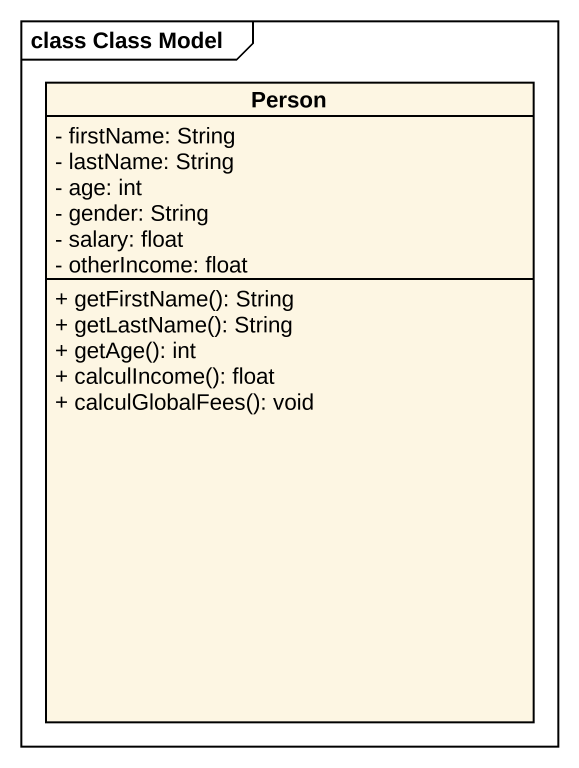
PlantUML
@startuml
mainframe class Class Model
hide circle
hide empty members
skinparam classAttributeIconSize 0
class "Person" as Person_ {
  - firstName: String
  - lastName: String
  - age: int
  - gender: String
  - salary: float
  - otherIncome: float
  + getFirstName(): String
  + getLastName(): String
  + getAge(): int
  + calculIncome(): float
  + calculGlobalFees(): void
}
@enduml
